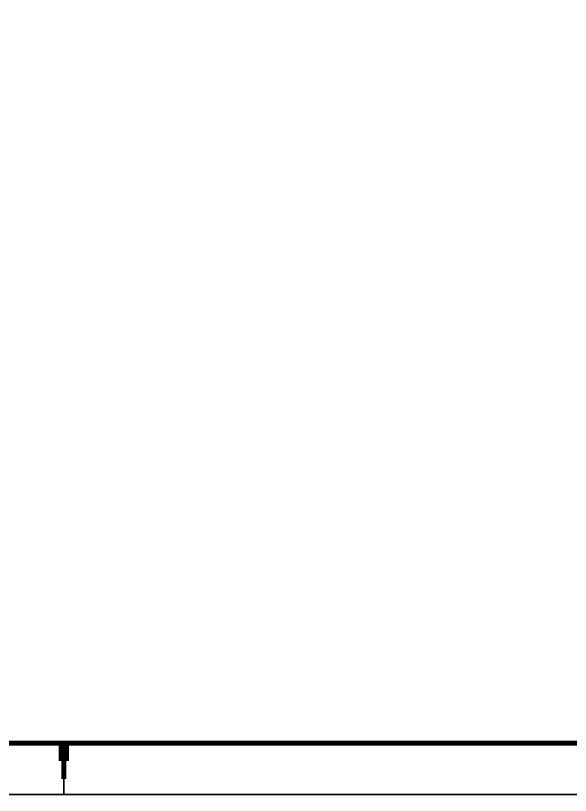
# Model space of a CAD drawing. Extents: x -55438775289 to -98440, y -7665632576 to 9496667396.
# Drawn here: x -531969 to -521144, y -32359 to -17153 of the extents above; entities that cross this region are included whole.
import ezdxf

# ---------------------------------------------------------------- set-up
doc = ezdxf.new("R2010")
doc.units = 0
doc.header["$LTSCALE"] = 1000
doc.layers.add('FRAME', color=7, linetype='CONTINUOUS')

# ---------------------------------------------------------------- blocks, each defined once
blk = doc.blocks.new('a1')
at = {"layer": 'FRAME'}
blk.add_lwpolyline([(32220, 126240), (116320, 126240), (116320, 185640), (32220, 185640)], close=True, dxfattribs=at)
at = {"layer": 'FRAME', "const_width": 100}
blk.add_lwpolyline([(34720, 127240), (115320, 127240), (115320, 184640), (34720, 184640)], close=True, dxfattribs=at)
at = {"layer": 'FRAME'}
for points, const_width in [([(74270, 127240), (74270, 126890)], 200), ([(74270, 127240), (74270, 126540)], 100), ([(74270, 126240), (74270, 127240)], 35)]:
    blk.add_lwpolyline(points, dxfattribs=dict(at, const_width=const_width))
blk = doc.blocks.new('打印框')
at = {"layer": 'FRAME'}
blk.add_lwpolyline([(-894711, 340006), (-810611, 340006), (-810611, 280606), (-894711, 280606)], close=True, dxfattribs=at)

msp = doc.modelspace()

# ---------------------------------------------------------------- block references
at = {"layer": 'FRAME'}
for name, p in [('a1', (-605298, -158581)), ('打印框', (321633, -312947))]:
    msp.add_blockref(name, p, dxfattribs=at)

doc.saveas('drawing.dxf')
